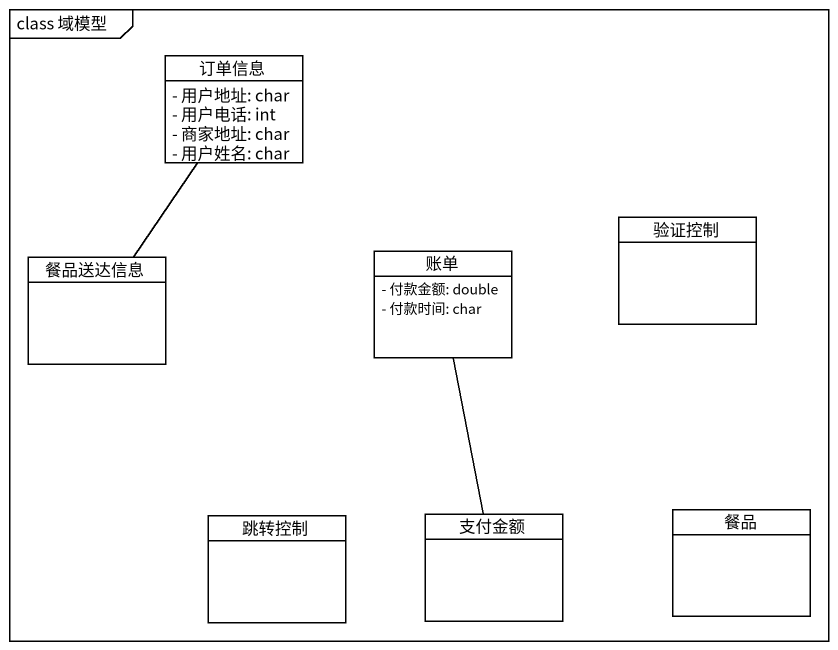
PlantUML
@startuml
mainframe class 域模型
hide circle
hide empty members
skinparam classAttributeIconSize 0
class 订单信息 {
  - 用户地址: char
  - 用户电话: int
  - 商家地址: char
  - 用户姓名: char
}
class 验证控制
class 餐品送达信息
class 账单 {
  - 付款金额: double
  - 付款时间: char
}
class 跳转控制
class 支付金额
class 餐品
餐品送达信息 -up- 订单信息
账单 -- 支付金额
@enduml
